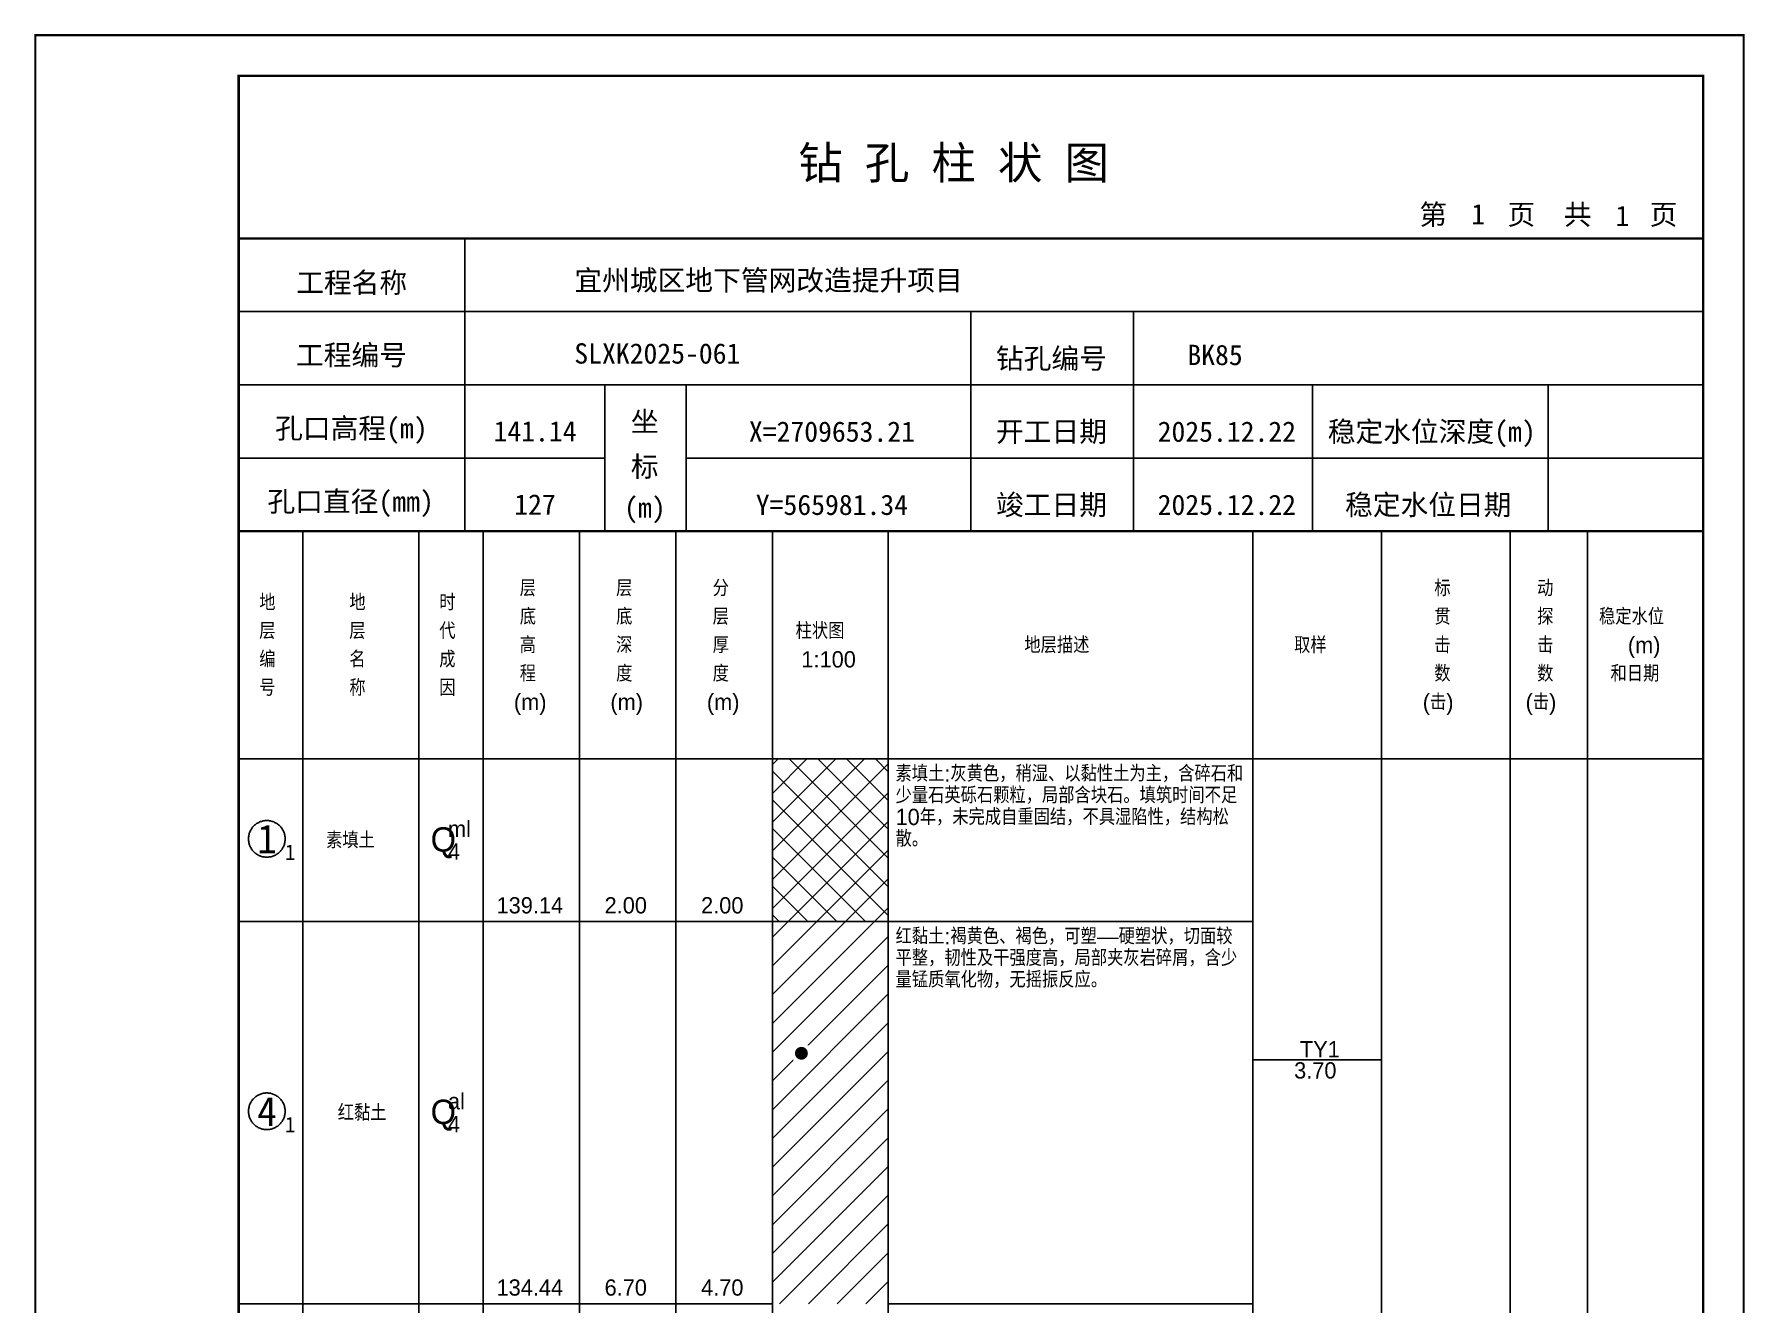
# Model space of a CAD drawing. Header units: millimetres. Extents: x 12489 to 89920, y 4630 to 4927.
# Drawn here: x 30969.3 to 31179.6, y 4770.7 to 4926.8 of the extents above; entities that cross this region are included whole.
import ezdxf
from ezdxf.enums import TextEntityAlignment as Align

# ---------------------------------------------------------------- set-up
doc = ezdxf.new("R2010")
doc.units = ezdxf.units.MM
doc.layers.add('GICAD_QUYANG', color=7, linetype='Continuous')
doc.layers.add('ZZT_TC', color=7, linetype='Continuous')
doc.styles.add('成果图图块', font='', dxfattribs={"height": 2.5})
doc.styles.add('成果图模板', font='')
doc.styles.add('成果图模板标题', font='simhei.ttf')
doc.styles.add('成果图表体', font='Comfont.shx', dxfattribs={"height": 2, "bigfont": 'Hztxt12a.shx'})
doc.styles.get('成果图图块').set_extended_font_data('FangSong_GB2312')
doc.styles.get('成果图模板').set_extended_font_data('FangSong_GB2312')

# ---------------------------------------------------------------- blocks, each defined once
blk = doc.blocks.new('DCBH-1-1-1116', base_point=(0.3, -0.11))
at = {"layer": 'ZZT_TC', "color": 7}
blk.add_polyline3d([(-0.19, 2.31, 0), (-0.3, 2.31, 0), (-0.41, 2.3, 0), (-0.52, 2.29, 0), (-0.63, 2.27, 0), (-0.73, 2.24, 0), (-0.84, 2.21, 0), (-0.95, 2.18, 0), (-1.05, 2.14, 0), (-1.15, 2.09, 0), (-1.25, 2.04, 0), (-1.35, 1.99, 0), (-1.44, 1.93, 0), (-1.53, 1.87, 0), (-1.62, 1.8, 0), (-1.7, 1.73, 0), (-1.78, 1.65, 0), (-1.86, 1.57, 0), (-1.93, 1.49, 0), (-2, 1.4, 0), (-2.06, 1.31, 0), (-2.12, 1.22, 0), (-2.17, 1.12, 0), (-2.22, 1.02, 0), (-2.27, 0.92, 0), (-2.31, 0.82, 0), (-2.34, 0.71, 0), (-2.37, 0.61, 0), (-2.4, 0.5, 0), (-2.41, 0.39, 0), (-2.43, 0.28, 0), (-2.44, 0.17, 0), (-2.44, 0.06, 0), (-2.44, -0.05, 0), (-2.43, -0.16, 0), (-2.41, -0.27, 0), (-2.4, -0.38, 0), (-2.37, -0.49, 0), (-2.34, -0.6, 0), (-2.31, -0.7, 0), (-2.27, -0.8, 0), (-2.22, -0.9, 0), (-2.17, -1, 0), (-2.12, -1.1, 0), (-2.06, -1.19, 0), (-2, -1.28, 0), (-1.93, -1.37, 0), (-1.86, -1.45, 0), (-1.78, -1.53, 0), (-1.7, -1.61, 0), (-1.62, -1.68, 0), (-1.53, -1.75, 0), (-1.44, -1.81, 0), (-1.35, -1.87, 0), (-1.25, -1.93, 0), (-1.15, -1.98, 0), (-1.05, -2.02, 0), (-0.95, -2.06, 0), (-0.84, -2.1, 0), (-0.73, -2.13, 0), (-0.63, -2.15, 0), (-0.52, -2.17, 0), (-0.41, -2.18, 0), (-0.3, -2.19, 0), (-0.19, -2.19, 0), (-0.08, -2.19, 0), (0.03, -2.18, 0), (0.14, -2.17, 0), (0.25, -2.15, 0), (0.36, -2.13, 0), (0.47, -2.1, 0), (0.57, -2.06, 0), (0.67, -2.02, 0), (0.77, -1.98, 0), (0.87, -1.93, 0), (0.97, -1.87, 0), (1.06, -1.81, 0), (1.15, -1.75, 0), (1.24, -1.68, 0), (1.32, -1.61, 0), (1.4, -1.53, 0), (1.48, -1.45, 0), (1.55, -1.37, 0), (1.62, -1.28, 0), (1.68, -1.19, 0), (1.74, -1.1, 0), (1.8, -1, 0), (1.85, -0.9, 0), (1.89, -0.8, 0), (1.93, -0.7, 0), (1.97, -0.6, 0), (2, -0.49, 0), (2.02, -0.38, 0), (2.04, -0.27, 0), (2.05, -0.16, 0), (2.06, -0.05, 0), (2.06, 0.06, 0), (2.06, 0.17, 0), (2.05, 0.28, 0), (2.04, 0.39, 0), (2.02, 0.5, 0), (2, 0.61, 0), (1.97, 0.71, 0), (1.93, 0.82, 0), (1.89, 0.92, 0), (1.85, 1.02, 0), (1.8, 1.12, 0), (1.74, 1.22, 0), (1.68, 1.31, 0), (1.62, 1.4, 0), (1.55, 1.49, 0), (1.48, 1.57, 0), (1.4, 1.65, 0), (1.32, 1.73, 0), (1.24, 1.8, 0), (1.15, 1.87, 0), (1.06, 1.93, 0), (0.97, 1.99, 0), (0.87, 2.04, 0), (0.77, 2.09, 0), (0.67, 2.14, 0), (0.57, 2.18, 0), (0.47, 2.21, 0), (0.36, 2.24, 0), (0.25, 2.27, 0), (0.14, 2.29, 0), (0.03, 2.3, 0), (-0.08, 2.31, 0), (-0.19, 2.31, 0)], dxfattribs=at)
at = {"style": '成果图图块'}
blk.add_text('1', height=3.57, dxfattribs=at).set_placement((-0.16, -1.74), align=Align.CENTER)
blk.add_text('1', height=1.91, dxfattribs=at).set_placement((2.03, -2.53))
blk = doc.blocks.new('DCBH-1-1-1117', base_point=(0.3, -0.11))
at = {"layer": 'ZZT_TC', "color": 7}
blk.add_polyline3d([(-0.19, 2.31, 0), (-0.3, 2.31, 0), (-0.41, 2.3, 0), (-0.52, 2.29, 0), (-0.63, 2.27, 0), (-0.73, 2.24, 0), (-0.84, 2.21, 0), (-0.95, 2.18, 0), (-1.05, 2.14, 0), (-1.15, 2.09, 0), (-1.25, 2.04, 0), (-1.35, 1.99, 0), (-1.44, 1.93, 0), (-1.53, 1.87, 0), (-1.62, 1.8, 0), (-1.7, 1.73, 0), (-1.78, 1.65, 0), (-1.86, 1.57, 0), (-1.93, 1.49, 0), (-2, 1.4, 0), (-2.06, 1.31, 0), (-2.12, 1.22, 0), (-2.17, 1.12, 0), (-2.22, 1.02, 0), (-2.27, 0.92, 0), (-2.31, 0.82, 0), (-2.34, 0.71, 0), (-2.37, 0.61, 0), (-2.4, 0.5, 0), (-2.41, 0.39, 0), (-2.43, 0.28, 0), (-2.44, 0.17, 0), (-2.44, 0.06, 0), (-2.44, -0.05, 0), (-2.43, -0.16, 0), (-2.41, -0.27, 0), (-2.4, -0.38, 0), (-2.37, -0.49, 0), (-2.34, -0.6, 0), (-2.31, -0.7, 0), (-2.27, -0.8, 0), (-2.22, -0.9, 0), (-2.17, -1, 0), (-2.12, -1.1, 0), (-2.06, -1.19, 0), (-2, -1.28, 0), (-1.93, -1.37, 0), (-1.86, -1.45, 0), (-1.78, -1.53, 0), (-1.7, -1.61, 0), (-1.62, -1.68, 0), (-1.53, -1.75, 0), (-1.44, -1.81, 0), (-1.35, -1.87, 0), (-1.25, -1.93, 0), (-1.15, -1.98, 0), (-1.05, -2.02, 0), (-0.95, -2.06, 0), (-0.84, -2.1, 0), (-0.73, -2.13, 0), (-0.63, -2.15, 0), (-0.52, -2.17, 0), (-0.41, -2.18, 0), (-0.3, -2.19, 0), (-0.19, -2.19, 0), (-0.08, -2.19, 0), (0.03, -2.18, 0), (0.14, -2.17, 0), (0.25, -2.15, 0), (0.36, -2.13, 0), (0.47, -2.1, 0), (0.57, -2.06, 0), (0.67, -2.02, 0), (0.77, -1.98, 0), (0.87, -1.93, 0), (0.97, -1.87, 0), (1.06, -1.81, 0), (1.15, -1.75, 0), (1.24, -1.68, 0), (1.32, -1.61, 0), (1.4, -1.53, 0), (1.48, -1.45, 0), (1.55, -1.37, 0), (1.62, -1.28, 0), (1.68, -1.19, 0), (1.74, -1.1, 0), (1.8, -1, 0), (1.85, -0.9, 0), (1.89, -0.8, 0), (1.93, -0.7, 0), (1.97, -0.6, 0), (2, -0.49, 0), (2.02, -0.38, 0), (2.04, -0.27, 0), (2.05, -0.16, 0), (2.06, -0.05, 0), (2.06, 0.06, 0), (2.06, 0.17, 0), (2.05, 0.28, 0), (2.04, 0.39, 0), (2.02, 0.5, 0), (2, 0.61, 0), (1.97, 0.71, 0), (1.93, 0.82, 0), (1.89, 0.92, 0), (1.85, 1.02, 0), (1.8, 1.12, 0), (1.74, 1.22, 0), (1.68, 1.31, 0), (1.62, 1.4, 0), (1.55, 1.49, 0), (1.48, 1.57, 0), (1.4, 1.65, 0), (1.32, 1.73, 0), (1.24, 1.8, 0), (1.15, 1.87, 0), (1.06, 1.93, 0), (0.97, 1.99, 0), (0.87, 2.04, 0), (0.77, 2.09, 0), (0.67, 2.14, 0), (0.57, 2.18, 0), (0.47, 2.21, 0), (0.36, 2.24, 0), (0.25, 2.27, 0), (0.14, 2.29, 0), (0.03, 2.3, 0), (-0.08, 2.31, 0), (-0.19, 2.31, 0)], dxfattribs=at)
at = {"style": '成果图图块'}
blk.add_text('4', height=3.57, dxfattribs=at).set_placement((-0.16, -1.74), align=Align.CENTER)
blk.add_text('1', height=1.91, dxfattribs=at).set_placement((2.03, -2.53))
blk = doc.blocks.new('gkqy1.dwg', base_point=(0.8, 0))
blk.add_wipeout([(-0.2, -0.2), (1.8, -0.2), (1.8, 1.8), (-0.2, 1.8)])
at = {"layer": 'GICAD_QUYANG'}
h = blk.add_hatch(color=7, dxfattribs=at)
edge = h.paths.add_edge_path()
edge.add_arc((0.8, 0.8), 0.8, 0, 360)
blk = doc.blocks.new('钻孔柱状图路桥昇龙制图梁世成校核莫家里.dwg85', base_point=(25, 236))
for p, q in [((52.82, 236), (52.82, 272)), ((25, 263), (205, 263)), ((115, 236), (115, 263)), ((135, 236), (135, 263)), ((25, 254), (205, 254)), ((70, 236), (70, 254)), ((80, 236), (80, 254)), ((157, 236), (157, 254)), ((185.95, 236), (185.95, 254)), ((25, 245), (70, 245)), ((80, 245), (205, 245))]:
    blk.add_line(p, q)
for points, const_width in [([(0, 0), (210, 0), (210, 297), (0, 297)], 0.25), ([(25, 5), (205, 5), (205, 292), (25, 292)], 0.3)]:
    blk.add_lwpolyline(points, close=True, dxfattribs=dict(const_width=const_width))
at = {"const_width": 0.3}
for points in [[(25, 272), (205, 272)], [(25, 236), (205, 236)]]:
    blk.add_lwpolyline(points, dxfattribs=at)
for s, height, style, p in [('钻 孔 柱 状 图', 4, '成果图模板标题', (93.8, 279.31)), ('第', 2.5, '成果图模板', (170.12, 273.7)), ('页', 2.5, '成果图模板', (180.96, 273.7)), ('共', 2.5, '成果图模板', (187.88, 273.7)), ('页', 2.5, '成果图模板', (198.44, 273.7)), ('工程名称', 2.5, '成果图模板', (32.07, 265.32)), ('宜州城区地下管网改造提升项目', 2.5, '成果图模板', (66.26, 265.61)), ('工程编号', 2.5, '成果图模板', (32.05, 256.41)), ('SLXK2025-061', 2.5, '成果图模板', (66.26, 256.61)), ('钻孔编号', 2.5, '成果图模板', (118.08, 256)), ('BK85', 2.5, '成果图模板', (141.61, 256.43)), ('孔口高程(m)', 2.5, '成果图模板', (29.48, 247.41)), ('坐', 2.5, '成果图模板', (73.21, 248.24)), ('开工日期', 2.5, '成果图模板', (118.08, 247)), ('稳定水位深度(m)', 2.5, '成果图模板', (158.86, 247)), ('标', 2.5, '成果图模板', (73.21, 242.7)), ('孔口直径(mm)', 2.5, '成果图模板', (28.54, 238.41)), ('(m) ', 2.5, '成果图模板', (72.38, 237.65)), ('竣工日期', 2.5, '成果图模板', (118.08, 238)), ('稳定水位日期', 2.5, '成果图模板', (160.99, 238))]:
    blk.add_text(s, height=height, dxfattribs=dict(style=style)).set_placement(p)
at = {"style": '成果图模板'}
for s, p in [('1', (177.35, 273.74)), ('1', (195.08, 273.53)), ('141.14', (61.43, 247.04)), ('X=2709653.21', (97.92, 247)), ('2025.12.22', (146.46, 247)), ('127', (61.43, 238.04)), ('Y=565981.34', (97.92, 238)), ('2025.12.22', (146.46, 238))]:
    blk.add_text(s, height=2.5, dxfattribs=at).set_placement(p, align=Align.CENTER)

msp = doc.modelspace()

# ---------------------------------------------------------------- hatches: boundary and pattern name
at = {"linetype": 'Continuous'}
h = msp.add_hatch(dxfattribs=at)
h.set_pattern_fill('GKSTT', scale=0.5, style=0, pattern_type=2)
h.set_pattern_definition([(45, (0, 0), (-1.76776695, 1.76776695), []), (135, (0, 0), (-1.76776695, -1.76776695), [])])
h.paths.add_polyline_path([(31060.06, 4817.71), (31074.29, 4817.71), (31074.29, 4837.71), (31060.06, 4837.71)])
h = msp.add_hatch(dxfattribs=at)
h.set_pattern_fill('GKNXT', scale=0.5, style=0, pattern_type=2)
h.set_pattern_definition([(45, (0, 0), (-1.76776695, 1.76776695), [])])
h.paths.add_polyline_path([(31060.06, 4770.71), (31074.29, 4770.71), (31074.29, 4817.71), (31060.06, 4817.71)])

# ---------------------------------------------------------------- linework, layer by layer
at = {"color": 0}
for p, q in [((30994.45, 4837.71), (31002.35, 4837.71)), ((30994.45, 4817.71), (30994.45, 4837.71)), ((31002.35, 4817.71), (31002.35, 4837.71)), ((30994.45, 4817.71), (31002.35, 4817.71)), ((30994.45, 4817.71), (31002.35, 4817.71)), ((30994.45, 4770.71), (30994.45, 4817.71)), ((31002.35, 4770.71), (31002.35, 4817.71)), ((30994.45, 4770.71), (31002.35, 4770.71))]:
    msp.add_line(p, q, dxfattribs=at)
for points in [[(30994.45, 4865.71), (31002.35, 4865.71)], [(30994.45, 4837.71), (30994.45, 4865.71)], [(31002.35, 4837.71), (31002.35, 4865.71)], [(31002.35, 4865.71), (31016.58, 4865.71)], [(31002.35, 4837.71), (31002.35, 4865.71)], [(31016.58, 4837.71), (31016.58, 4865.71)], [(31016.58, 4865.71), (31024.49, 4865.71)], [(31016.58, 4837.71), (31016.58, 4865.71)], [(31024.49, 4837.71), (31024.49, 4865.71)], [(31024.49, 4865.71), (31036.35, 4865.71)], [(31024.49, 4837.71), (31024.49, 4865.71)], [(31036.35, 4837.71), (31036.35, 4865.71)], [(31036.35, 4865.71), (31048.2, 4865.71)], [(31036.35, 4837.71), (31036.35, 4865.71)], [(31048.2, 4837.71), (31048.2, 4865.71)], [(31048.2, 4865.71), (31060.06, 4865.71)], [(31048.2, 4837.71), (31048.2, 4865.71)], [(31060.06, 4837.71), (31060.06, 4865.71)], [(31060.06, 4865.71), (31074.29, 4865.71)], [(31060.06, 4837.71), (31060.06, 4865.71)], [(31074.29, 4837.71), (31074.29, 4865.71)], [(31074.29, 4865.71), (31119.11, 4865.71)], [(31074.29, 4837.71), (31074.29, 4865.71)], [(31119.11, 4837.71), (31119.11, 4865.71)], [(31119.11, 4865.71), (31134.92, 4865.71)], [(31119.11, 4837.71), (31119.11, 4865.71)], [(31134.92, 4837.71), (31134.92, 4865.71)], [(31134.92, 4865.71), (31150.73, 4865.71)], [(31134.92, 4837.71), (31134.92, 4865.71)], [(31150.73, 4837.71), (31150.73, 4865.71)], [(31150.73, 4865.71), (31160.22, 4865.71)], [(31150.73, 4837.71), (31150.73, 4865.71)], [(31160.22, 4837.71), (31160.22, 4865.71)], [(31160.22, 4865.71), (31174.45, 4865.71)], [(31160.22, 4837.71), (31160.22, 4865.71)], [(31174.45, 4837.71), (31174.45, 4865.71)], [(30994.45, 4837.71), (31002.35, 4837.71)], [(30994.45, 4643.71), (30994.45, 4837.71)], [(30994.45, 4837.71), (31002.35, 4837.71)], [(31002.35, 4643.71), (31002.35, 4837.71)], [(31002.35, 4837.71), (31016.58, 4837.71)], [(31002.35, 4643.71), (31002.35, 4837.71)], [(31002.35, 4837.71), (31016.58, 4837.71)], [(31002.35, 4837.71), (31016.58, 4837.71)], [(31002.35, 4817.71), (31002.35, 4837.71)], [(31016.58, 4643.71), (31016.58, 4837.71)], [(31016.58, 4817.71), (31016.58, 4837.71)], [(31016.58, 4837.71), (31024.49, 4837.71)], [(31016.58, 4643.71), (31016.58, 4837.71)], [(31016.58, 4837.71), (31024.49, 4837.71)], [(31016.58, 4837.71), (31024.49, 4837.71)], [(31016.58, 4817.71), (31016.58, 4837.71)], [(31024.49, 4643.71), (31024.49, 4837.71)], [(31024.49, 4817.71), (31024.49, 4837.71)], [(31024.49, 4837.71), (31036.35, 4837.71)], [(31024.49, 4643.71), (31024.49, 4837.71)], [(31024.49, 4837.71), (31036.35, 4837.71)], [(31024.49, 4837.71), (31036.35, 4837.71)], [(31024.49, 4817.71), (31024.49, 4837.71)], [(31036.35, 4643.71), (31036.35, 4837.71)], [(31036.35, 4817.71), (31036.35, 4837.71)], [(31036.35, 4837.71), (31048.2, 4837.71)], [(31036.35, 4643.71), (31036.35, 4837.71)], [(31036.35, 4837.71), (31048.2, 4837.71)], [(31036.35, 4837.71), (31048.2, 4837.71)], [(31036.35, 4817.71), (31036.35, 4837.71)], [(31048.2, 4643.71), (31048.2, 4837.71)], [(31048.2, 4817.71), (31048.2, 4837.71)], [(31048.2, 4837.71), (31060.06, 4837.71)], [(31048.2, 4643.71), (31048.2, 4837.71)], [(31048.2, 4837.71), (31060.06, 4837.71)], [(31048.2, 4837.71), (31060.06, 4837.71)], [(31048.2, 4817.71), (31048.2, 4837.71)], [(31060.06, 4643.71), (31060.06, 4837.71)], [(31060.06, 4817.71), (31060.06, 4837.71)], [(31060.06, 4837.71), (31074.29, 4837.71)], [(31060.06, 4643.71), (31060.06, 4837.71)], [(31060.06, 4837.71), (31074.29, 4837.71)], [(31074.29, 4643.71), (31074.29, 4837.71)], [(31074.29, 4837.71), (31119.11, 4837.71)], [(31074.29, 4643.71), (31074.29, 4837.71)], [(31074.29, 4837.71), (31119.11, 4837.71)], [(31074.29, 4837.71), (31119.11, 4837.71)], [(31074.29, 4817.71), (31074.29, 4837.71)], [(31119.11, 4643.71), (31119.11, 4837.71)], [(31119.11, 4817.71), (31119.11, 4837.71)], [(31119.11, 4837.71), (31134.92, 4837.71)], [(31119.11, 4643.71), (31119.11, 4837.71)], [(31119.11, 4837.71), (31134.92, 4837.71)], [(31134.92, 4643.71), (31134.92, 4837.71)], [(31134.92, 4837.71), (31150.73, 4837.71)], [(31134.92, 4643.71), (31134.92, 4837.71)], [(31134.92, 4837.71), (31150.73, 4837.71)], [(31150.73, 4643.71), (31150.73, 4837.71)], [(31150.73, 4837.71), (31160.22, 4837.71)], [(31150.73, 4643.71), (31150.73, 4837.71)], [(31150.73, 4837.71), (31160.22, 4837.71)], [(31160.22, 4643.71), (31160.22, 4837.71)], [(31160.22, 4837.71), (31174.45, 4837.71)], [(31160.22, 4643.71), (31160.22, 4837.71)], [(31160.22, 4837.71), (31174.45, 4837.71)], [(31174.45, 4643.71), (31174.45, 4837.71)], [(31002.35, 4817.71), (31016.58, 4817.71)], [(31002.35, 4817.71), (31016.58, 4817.71)], [(31002.35, 4770.71), (31002.35, 4817.71)], [(31016.58, 4770.71), (31016.58, 4817.71)], [(31016.58, 4817.71), (31024.49, 4817.71)], [(31016.58, 4817.71), (31024.49, 4817.71)], [(31016.58, 4770.71), (31016.58, 4817.71)], [(31024.49, 4770.71), (31024.49, 4817.71)], [(31024.49, 4817.71), (31036.35, 4817.71)], [(31024.49, 4817.71), (31036.35, 4817.71)], [(31024.49, 4770.71), (31024.49, 4817.71)], [(31036.35, 4770.71), (31036.35, 4817.71)], [(31036.35, 4817.71), (31048.2, 4817.71)], [(31036.35, 4817.71), (31048.2, 4817.71)], [(31036.35, 4770.71), (31036.35, 4817.71)], [(31048.2, 4770.71), (31048.2, 4817.71)], [(31048.2, 4817.71), (31060.06, 4817.71)], [(31048.2, 4817.71), (31060.06, 4817.71)], [(31048.2, 4770.71), (31048.2, 4817.71)], [(31060.06, 4770.71), (31060.06, 4817.71)], [(31074.29, 4817.71), (31119.11, 4817.71)], [(31074.29, 4817.71), (31119.11, 4817.71)], [(31074.29, 4770.71), (31074.29, 4817.71)], [(31119.11, 4770.71), (31119.11, 4817.71)], [(31119.11, 4800.71), (31134.92, 4800.71)], [(31002.35, 4770.71), (31016.58, 4770.71)], [(31016.58, 4770.71), (31024.49, 4770.71)], [(31024.49, 4770.71), (31036.35, 4770.71)], [(31036.35, 4770.71), (31048.2, 4770.71)], [(31048.2, 4770.71), (31060.06, 4770.71)], [(31074.29, 4770.71), (31119.11, 4770.71)]]:
    msp.add_lwpolyline(points, dxfattribs=at)
at = {"color": 7, "flags": 128}
msp.add_lwpolyline([(31060.06, 4817.71), (31074.29, 4817.71)], dxfattribs=at)

# ---------------------------------------------------------------- block references
for name, p in [('DCBH-1-1-1116', (30998.4, 4827.71)), ('DCBH-1-1-1117', (30998.4, 4794.21))]:
    msp.add_blockref(name, p)

# ---------------------------------------------------------------- texts
at = {"color": 0, "style": '成果图表体'}
for s, height, p in [('层', 2, (31029, 4857.71)), ('层', 2, (31040.85, 4857.71)), ('分', 2, (31052.71, 4857.71)), ('标', 2, (31141.41, 4857.71)), ('动', 2, (31154.05, 4857.71)), ('地', 2, (30996.98, 4855.96)), ('地', 2, (31008.05, 4855.96)), ('时', 2, (31019.11, 4855.96)), ('底', 2, (31029, 4854.21)), ('底', 2, (31040.85, 4854.21)), ('层', 2, (31052.71, 4854.21)), ('贯', 2, (31141.41, 4854.21)), ('探', 2, (31154.05, 4854.21)), ('稳定水位', 2, (31161.65, 4854.21)), ('层', 2, (30996.98, 4852.46)), ('层', 2, (31008.05, 4852.46)), ('代', 2, (31019.11, 4852.46)), ('高', 2, (31029, 4850.71)), ('深', 2, (31040.85, 4850.71)), ('厚', 2, (31052.71, 4850.71)), ('柱状图', 2, (31062.91, 4852.46)), ('地层描述', 2, (31091.02, 4850.71)), ('取样', 2, (31124.18, 4850.71)), ('击', 2, (31141.41, 4850.71)), ('击', 2, (31154.05, 4850.71)), ('(m)', 2, (31165.2, 4850.71)), ('编', 2, (30996.98, 4848.96)), ('名', 2, (31008.05, 4848.96)), ('成', 2, (31019.11, 4848.96)), ('1:100', 2, (31063.62, 4848.96)), ('程', 2, (31029, 4847.21)), ('度', 2, (31040.85, 4847.21)), ('度', 2, (31052.71, 4847.21)), ('数', 2, (31141.41, 4847.21)), ('数', 2, (31154.05, 4847.21)), ('和日期', 2, (31163.07, 4847.21)), ('号', 2, (30996.98, 4845.46)), ('称', 2, (31008.05, 4845.46)), ('因', 2, (31019.11, 4845.46)), ('(m)', 2, (31028.28, 4843.71)), ('(m)', 2, (31040.14, 4843.71)), ('(m)', 2, (31052, 4843.71)), ('(击)', 2, (31139.99, 4843.71)), ('(击)', 2, (31152.63, 4843.71)), ('ml', 2, (31020.18, 4828.11)), ('素填土', 2, (31005.2, 4826.71)), ('Q', 3, (31018.05, 4826.31)), ('4', 2, (31020.18, 4825.31)), ('139.14', 2, (31026.15, 4818.71)), ('2.00', 2, (31039.43, 4818.71)), ('2.00', 2, (31051.29, 4818.71)), ('TY1', 2, (31124.89, 4801.01)), ('3.70', 2, (31124.18, 4798.41)), ('Q', 3, (31018.05, 4792.81)), ('al', 2, (31020.18, 4794.61)), ('红黏土', 2, (31006.63, 4793.21)), ('4', 2, (31020.18, 4791.81)), ('134.44', 2, (31026.15, 4771.71)), ('6.70', 2, (31039.43, 4771.71)), ('4.70', 2, (31051.29, 4771.71))]:
    msp.add_text(s, height=height, dxfattribs=at).set_placement(p)
at = {"color": 0, "char_height": 2, "width": 43.0292, "attachment_point": 1, "line_spacing_factor": 0.8, "style": '成果图表体'}
for s, insert in [('素填土:灰黄色，稍湿、以黏性土为主，含碎石和少量石英砾石颗粒，局部含块石。填筑时间不足10年，未完成自重固结，不具湿陷性，结构松散。', (31075.19, 4836.91)), ('红黏土:褐黄色、褐色，可塑—硬塑状，切面较平整，韧性及干强度高，局部夹灰岩碎屑，含少量锰质氧化物，无摇振反应。', (31075.19, 4816.91))]:
    msp.add_mtext(s, dxfattribs=dict(at, insert=insert))

# ---------------------------------------------------------------- next in the draw order: block references
msp.add_blockref('gkqy1.dwg', (31063.62, 4800.71))

# ---------------------------------------------------------------- next in the draw order: block references
msp.add_blockref('钻孔柱状图路桥昇龙制图梁世成校核莫家里.dwg85', (30994.45, 4865.71))

doc.saveas('drawing.dxf')
